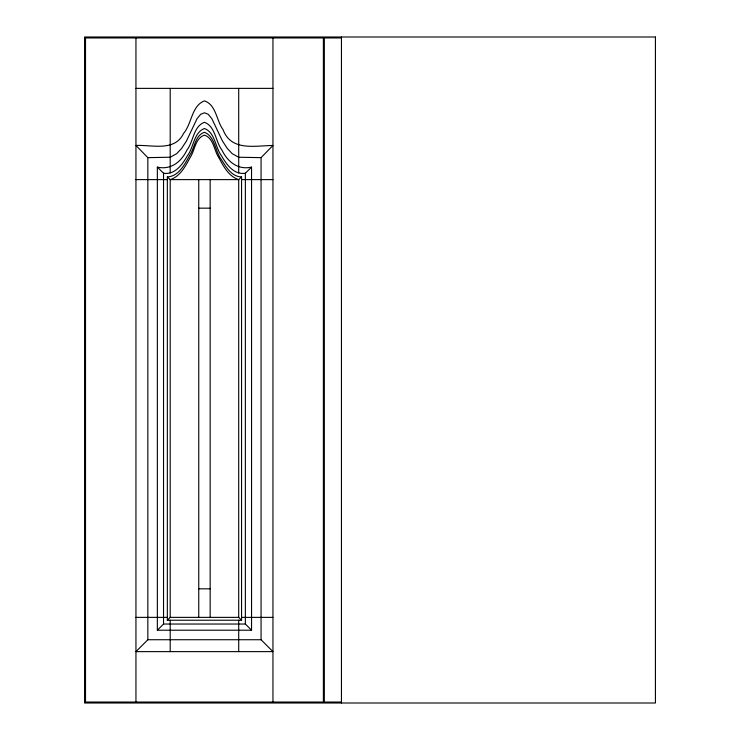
<?xml version="1.0" encoding="UTF-8"?>
<svg xmlns="http://www.w3.org/2000/svg" width="740" height="740" viewBox="0 0 740 740"><rect width="100%" height="100%" fill="white"/><g stroke="black" fill="none" stroke-linecap="round" stroke-linejoin="round"><path stroke-width="1.11" d="M261.063 157.648L272.958 145.465C254.495 145.697 231.139 151.469 223.027 129.593C216.395 120.676 216.256 104.775 204.453 100.881C191.475 105.783 191.91 123.774 183.548 133.44C174.788 151.95 151.987 144.689 135.947 145.465L147.843 157.648L147.843 639.73L135.947 651.626L272.958 651.626L261.063 639.73L261.063 157.648L238.706 157.232L232.194 153.67L227.273 148.388L222.435 140.97L211.853 118.678L208.19 114.265L204.453 112.776L200.716 114.265L197.044 118.678L186.471 140.97L181.633 148.388L176.712 153.67L170.2 157.232L147.843 157.648M157.352 630.212L163.54 624.033L163.54 173.225L157.352 167.12C171.023 170.237 181.328 161.718 186.942 150.081C193.492 141.636 193.362 126.327 204.453 122.303C215.544 126.327 215.414 141.636 221.954 150.081C227.569 161.718 237.873 170.237 251.544 167.12L251.544 630.212L157.352 630.212L157.352 167.12M167.342 620.222L170.2 617.373L170.2 179.617L167.342 176.906C178.997 176.425 184.954 163.781 189.94 154.919C194.731 147.787 195.11 135.217 204.453 132.294C215.192 136.401 214.961 151.404 221.464 159.646C226.015 166.963 231.796 176.851 241.554 176.906L241.554 620.222L167.342 620.222L167.342 176.906M251.544 630.212L245.365 624.033L245.365 173.225L251.544 167.12M241.554 176.906L238.706 179.617L170.2 179.617C180.19 176.49 185.444 166.213 190.097 157.62C194.87 150.553 195.203 138.075 204.453 135.152C213.694 138.075 214.036 150.553 218.799 157.62C223.462 166.213 228.715 176.49 238.706 179.617L238.706 617.373L241.554 620.222M163.54 173.225C174.881 175.056 182.382 164.604 187.248 156.001C193.769 147.685 193.575 132.562 204.453 128.492C215.331 132.562 215.137 147.685 221.649 156.001C226.523 164.604 234.025 175.056 245.365 173.225M341.454 37.953L324.333 37.953L324.333 702.047L341.454 702.047M135.947 88.375L272.958 88.375M135.947 179.617L167.342 179.617M241.554 179.617L272.958 179.617M198.746 208.162L210.16 208.162M198.746 588.827L210.16 588.827M135.947 617.373L167.342 617.373M170.2 617.373L238.706 617.373M241.554 617.373L272.958 617.373M163.54 624.033L245.365 624.033M147.843 639.73L261.063 639.73M341.454 37L341.454 703M272.958 37.953L272.958 702.047M238.706 88.375L238.706 172.947M238.706 620.222L238.706 651.626M210.16 179.617L210.16 617.373M198.746 179.617L198.746 617.373M170.2 88.375L170.2 172.947M170.2 620.222L170.2 651.626M135.947 37.953L135.947 702.047M655.427 37L84.573 37L84.573 703L655.427 703L655.427 37M323.38 37.953L85.525 37.953L85.525 702.047L323.38 702.047L323.38 37.953"/></g></svg>
